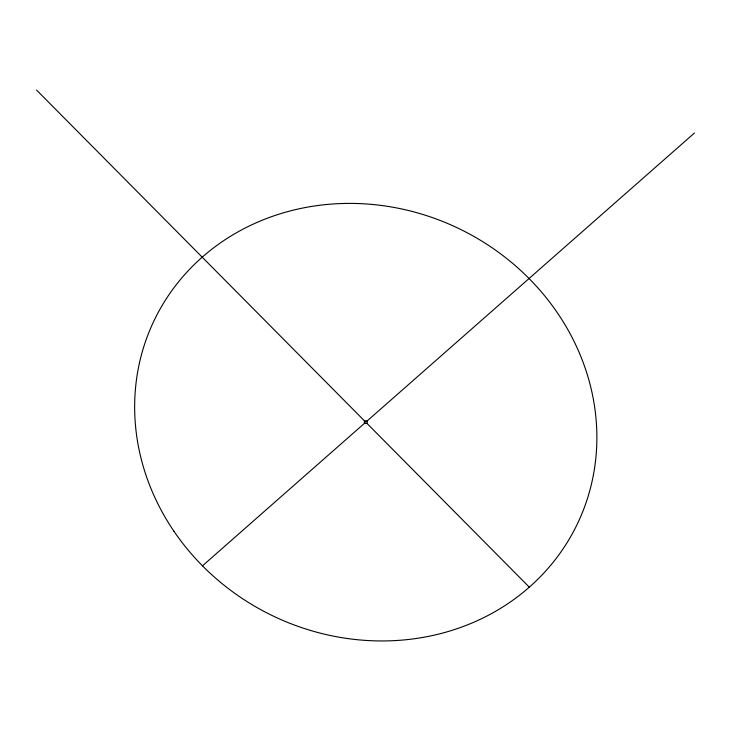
<?xml version="1.0" encoding="UTF-8"?>
<svg xmlns="http://www.w3.org/2000/svg" width="731" height="731" viewBox="0 0 731 731"><rect width="100%" height="100%" fill="white"/><g stroke="black" fill="none" stroke-linecap="round" stroke-linejoin="round"><path stroke-width="1.1" d="M202.469 565.831L364.705 423.103M366.816 421.248L694.45 133.005M36.55 90.05L365.756 422.171M366.816 423.24L529.308 587.176M173.896 531.172A234.788 214.823 25.9 0 0 573.278 531.949A234.788 214.823 25.9 0 0 350.112 203.401A234.788 214.823 25.9 0 0 173.896 531.172M364.522 422.874A1.508 1.38 25.9 0 0 367.099 422.883A1.508 1.38 25.9 0 0 365.655 420.764A1.508 1.38 25.9 0 0 364.522 422.874"/></g></svg>
